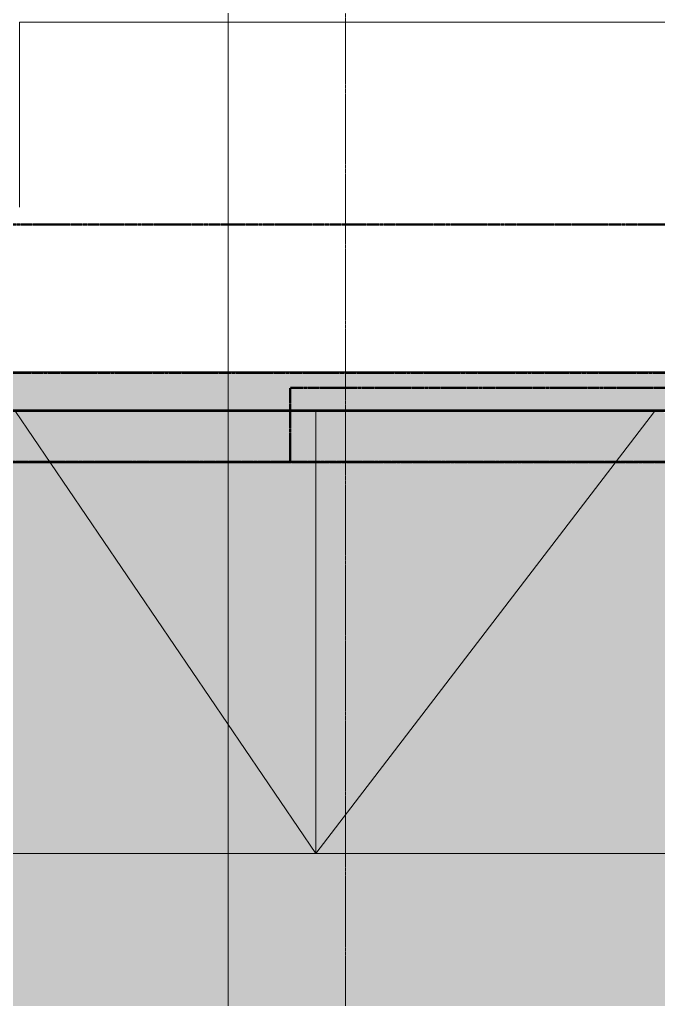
# Model space of a CAD drawing. Header units: inches. Extents: x -4254 to -1719, y 9514 to 12654.
# Drawn here: x -2632.3 to -2373.6, y 11871.1 to 12267.6 of the extents above; entities that cross this region are included whole.
import ezdxf

# ---------------------------------------------------------------- set-up
doc = ezdxf.new("R2010")
doc.units = ezdxf.units.IN
doc.header["$MEASUREMENT"] = 0
for name, pattern in [('Aligning Line 1_8_', [0.25, 0.125, -0.125]), ('Double Dash 3_8_', [1, 0.375, -0.125, 0.125, -0.125, 0.125, -0.125]), ('Grid Line 1_2_', [0.875, 0.5, -0.125, 0.125, -0.125])]:
    doc.linetypes.add(name, pattern=pattern)
for name, color, linetype, lineweight in [('0-1', 7, 'Continuous', 5), ('0-3', 147, 'Aligning Line 1_8_', 9), ('A-ROOF', 132, 'Continuous', 13), ('A-ROOF-1', 8, 'Continuous', 5), ('A-ROOF-2', 132, 'Continuous', 5), ('A-WALL', 113, 'Continuous', 13), ('C-PROP-LINE', 91, 'Double Dash 3_8_', 50), ('C-PROP-LINE-1', 130, 'Double Dash 3_8_', 50), ('C-TOPO', 7, 'Continuous', 9), ('G-ANNO-SYMB-2', 111, 'Continuous', 9), ('S-GRID-1', 1, 'Grid Line 1_2_', 9)]:
    doc.layers.add(name, color=color, linetype=linetype, lineweight=lineweight)

# ---------------------------------------------------------------- blocks, each defined once
blk = doc.blocks.new('CTR  - Topography_rvt-1-FLOOR PLAN - ROOF')
at = {"layer": 'C-TOPO'}
for p, q in [((-2584.06, 12266.59), (-2632.32, 12266.59)), ((-2632.32, 12266.59), (-2632.32, 12219.19)), ((-2632.32, 12219.19), (-2632.32, 12266.59)), ((-2632.32, 12266.59), (-2584.06, 12266.59)), ((-2369.12, 12266.59), (-2584.06, 12266.59)), ((-2584.06, 12266.59), (-2369.12, 12266.59)), ((-2632.32, 12219.19), (-2632.32, 12192.71)), ((-2632.32, 12192.71), (-2632.32, 12219.19)), ((-2632.32, 12192.71), (-2632.32, 12191.79)), ((-2632.32, 12191.79), (-2632.32, 12192.71))]:
    blk.add_line(p, q, dxfattribs=at)
blk = doc.blocks.new('Family - ___-1870007-FLOOR PLAN - ROOF')
at = {"layer": 'C-PROP-LINE-1'}
for p, q in [((-2522.72, 12088.59), (-2522.72, 12118.59)), ((-2067.92, 12118.59), (-2522.72, 12118.59)), ((-2637.92, 12088.59), (-2522.72, 12088.59))]:
    blk.add_line(p, q, dxfattribs=at)
blk = doc.blocks.new('Family - ___-1870574-FLOOR PLAN - ROOF')
at = {"layer": 'C-PROP-LINE-1'}
blk.add_line((-2098.26, 12088.59), (-3831.16, 12088.59), dxfattribs=at)
blk = doc.blocks.new('CTR - 1st Phase - Common Walls_rvt-1-FLOOR PLAN - ROOF')
at = {"layer": '0-3'}
for name in ['Family - ___-1870007-FLOOR PLAN - ROOF', 'Family - ___-1870574-FLOOR PLAN - ROOF']:
    blk.add_blockref(name, (0, 0), dxfattribs=at)
blk = doc.blocks.new('Basic Wall _ EXT - FIBER CEMENT - SMALL - ___-2145929-FLOOR PLAN - ROOF')
at = {"layer": 'A-WALL'}
for points in [[(-3851.85, 12109.71), (-2076.8, 12109.71), (-2061.36, 12125.15), (-3867.29, 12125.15), (-3851.85, 12109.71)], [(-3851.63, 12109.49), (-2076.99, 12109.52), (-2076.86, 12109.71), (-3851.85, 12109.71), (-3851.63, 12109.5)], [(-3851.11, 12108.98), (-2077.49, 12109.02), (-2077.06, 12109.45), (-3851.59, 12109.45), (-3851.16, 12109.02)]]:
    blk.add_hatch(color=256, dxfattribs=at).paths.add_polyline_path(points, flags=0)
for p, q in [((-2061.36, 12125.15), (-3867.29, 12125.15)), ((-2076.8, 12109.71), (-3851.85, 12109.71)), ((-3851.63, 12109.49), (-2077.02, 12109.49)), ((-2077.53, 12108.98), (-3851.11, 12108.98))]:
    blk.add_line(p, q, dxfattribs=at)
blk = doc.blocks.new('Family - ___-1878357-FLOOR PLAN - ROOF')
at = {"layer": 'C-PROP-LINE'}
for p, q in [((-3929.52, 12184.69), (-1910.9, 12184.69)), ((-3869.45, 12124.69), (-1910.9, 12124.69))]:
    blk.add_line(p, q, dxfattribs=at)
blk = doc.blocks.new('Family - ___-1878392-FLOOR PLAN - ROOF')
at = {"layer": 'C-PROP-LINE'}
blk.add_line((-3833.41, 12088.69), (-1910.9, 12088.69), dxfattribs=at)

msp = doc.modelspace()

# ---------------------------------------------------------------- hatches: boundary and pattern name
at = {"layer": 'A-ROOF-1'}
msp.add_hatch(color=256, dxfattribs=at).paths.add_polyline_path([(-3405.93, 11256.86), (-2077.39, 11256.86), (-2077.53, 11267.37), (-2077.53, 11930.09), (-3851.11, 11930.09), (-3851.11, 11748.44), (-3407.67, 11748.44), (-3407.67, 11717.89), (-3202.57, 11717.89), (-3202.57, 11738.84), (-3071.67, 11738.84), (-3071.67, 11717.89), (-2799.15, 11717.89), (-2799.15, 11738.84), (-2735.45, 11738.84), (-2735.45, 11717.89), (-2636.17, 11717.89), (-2636.17, 11852.41), (-2524.7, 11852.41), (-2524.7, 11717.89), (-2510.94, 11717.89), (-2493.02, 11735.81), (-2440.67, 11683.45), (-2490.13, 11634), (-2504.49, 11648.36), (-2649.27, 11648.36), (-2649.27, 11627.14), (-2780.17, 11627.14), (-2780.17, 11648.09), (-3014.07, 11648.09), (-3014.07, 11627.14), (-3077.77, 11627.14), (-3077.77, 11648.09), (-3206.07, 11648.09), (-3206.07, 11627.14), (-3269.77, 11627.14), (-3269.77, 11648.36), (-3407.67, 11648.36), (-3407.67, 11256.86), (-3406.58, 11256.86)], flags=0)
at = {"layer": 'A-ROOF-2'}
for points in [[(-2771.02, 11930.09), (-2512.41, 11930.09), (-2633.94, 12108.98), (-2635.89, 12108.98), (-2759.67, 11945.12)], [(-2512.41, 11930.09), (-2512.41, 12108.98), (-2633.94, 12108.98), (-2522.62, 11945.12)], [(-2451.2, 11930.09), (-2077.53, 11930.09), (-2077.53, 11930.91), (-2371.98, 12108.98), (-2375.27, 12108.98), (-2512.41, 11930.09)], [(-2512.41, 11930.09), (-2375.27, 12108.98), (-2512.41, 12108.98), (-2512.41, 11945.12)]]:
    msp.add_hatch(color=256, dxfattribs=at).paths.add_polyline_path(points, flags=0)

# ---------------------------------------------------------------- linework, layer by layer
at = {"layer": 'A-ROOF'}
for p, q in [((-2633.94, 12108.98), (-2512.41, 11930.09)), ((-2375.27, 12108.98), (-2512.41, 11930.09)), ((-2512.41, 12108.98), (-2512.41, 11930.09)), ((-2077.53, 11930.09), (-3851.11, 11930.09))]:
    msp.add_line(p, q, dxfattribs=at)
at = {"layer": 'G-ANNO-SYMB-2'}
msp.add_line((-2547.82, 9586.24), (-2547.82, 12581.73), dxfattribs=at)
at = {"layer": 'S-GRID-1'}
msp.add_line((-2500.32, 9836.18), (-2500.32, 12413.74), dxfattribs=at)

# ---------------------------------------------------------------- block references
at = {"layer": '0-1'}
for name in ['CTR  - Topography_rvt-1-FLOOR PLAN - ROOF', 'CTR - 1st Phase - Common Walls_rvt-1-FLOOR PLAN - ROOF']:
    msp.add_blockref(name, (0, 0), dxfattribs=at)
at = {"layer": 'A-WALL'}
msp.add_blockref('Basic Wall _ EXT - FIBER CEMENT - SMALL - ___-2145929-FLOOR PLAN - ROOF', (0, 0), dxfattribs=at)
at = {"layer": 'C-PROP-LINE'}
for name in ['Family - ___-1878357-FLOOR PLAN - ROOF', 'Family - ___-1878392-FLOOR PLAN - ROOF']:
    msp.add_blockref(name, (0, 0), dxfattribs=at)

doc.saveas('drawing.dxf')
